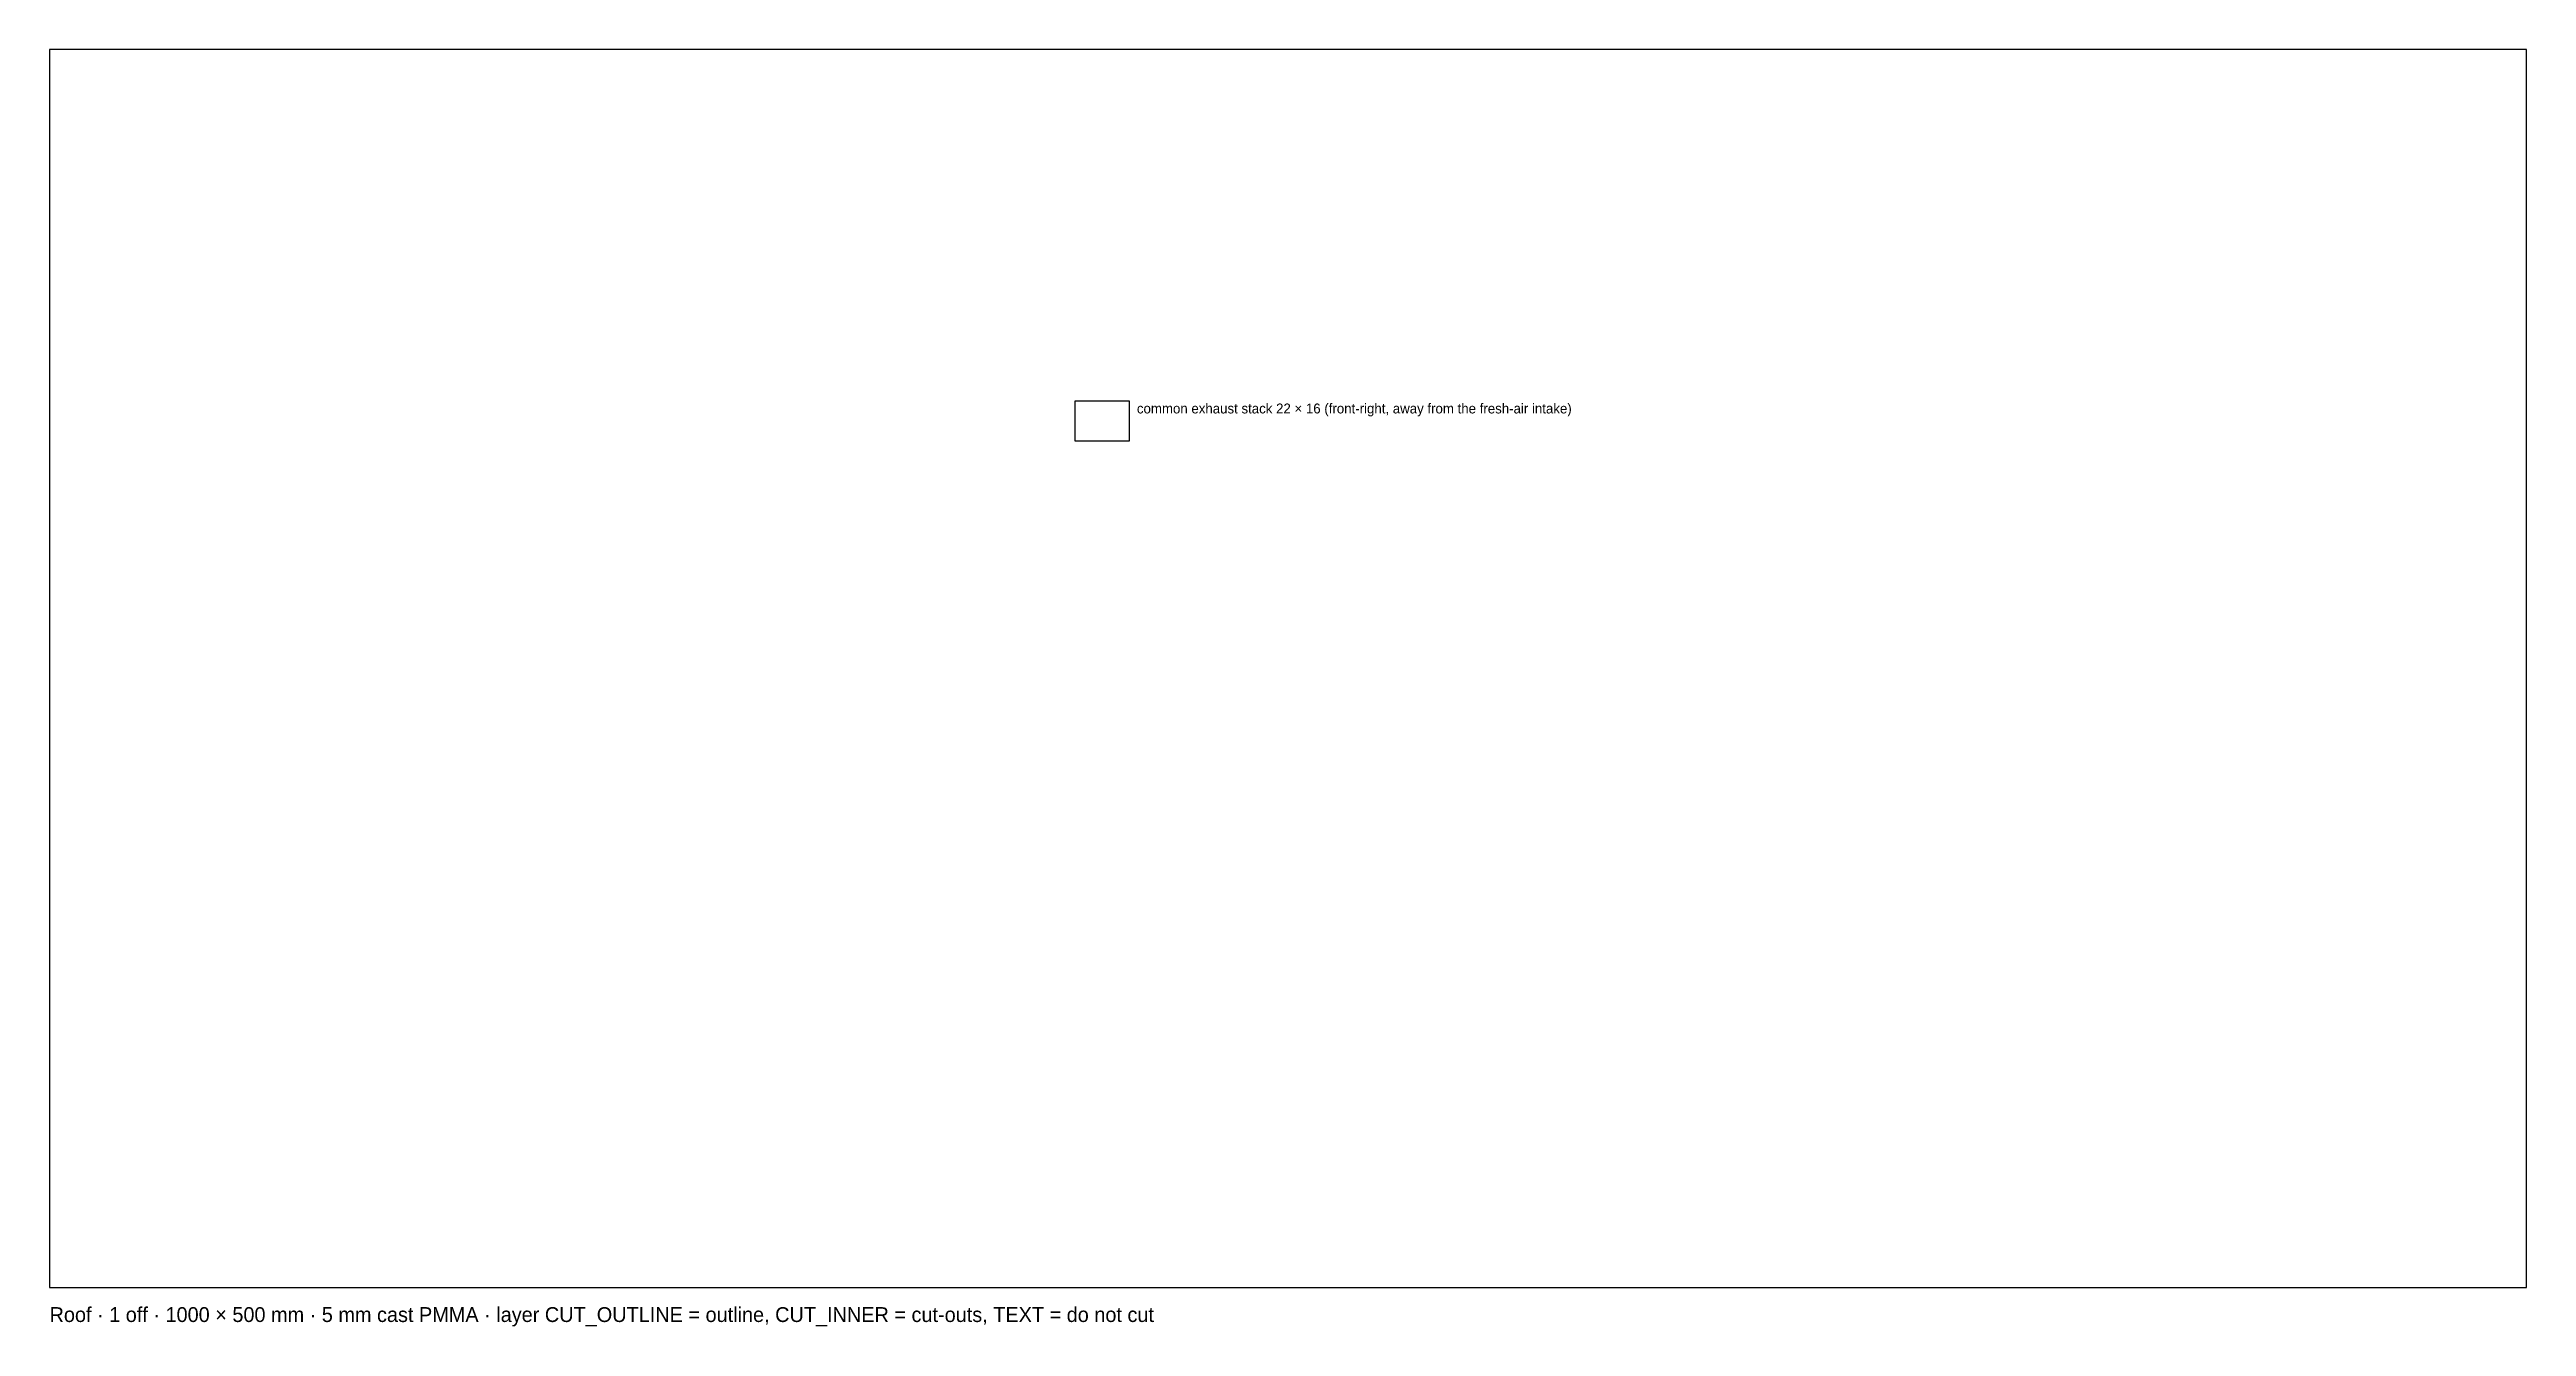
# Model space of a CAD drawing. Header units: millimetres. Extents: x 0 to 1000, y -16 to 500.
import ezdxf

# ---------------------------------------------------------------- set-up
doc = ezdxf.new("R2010")
doc.units = ezdxf.units.MM
for name, color, linetype in [('CUT_INNER', 1, 'Continuous'), ('CUT_OUTLINE', 7, 'Continuous'), ('TEXT', 5, 'Continuous')]:
    doc.layers.add(name, color=color, linetype=linetype)

msp = doc.modelspace()

# ---------------------------------------------------------------- linework, layer by layer
at = {"layer": 'CUT_INNER'}
msp.add_lwpolyline([(414, 342), (436, 342), (436, 358), (414, 358)], close=True, dxfattribs=at)
at = {"layer": 'CUT_OUTLINE'}
msp.add_lwpolyline([(0, 0), (1000, 0), (1000, 500), (0, 500)], close=True, dxfattribs=at)

# ---------------------------------------------------------------- texts
at = {"layer": 'TEXT'}
for s, height, p in [('common exhaust stack 22 × 16 (front-right, away from the fresh-air intake)', 4, (439, 353)), ('Roof · 1 off · 1000 × 500 mm · 5 mm cast PMMA · layer CUT_OUTLINE = outline, CUT_INNER = cut-outs, TEXT = do not cut', 6, (0, -14))]:
    msp.add_text(s, height=height, dxfattribs=at).set_placement(p)

doc.saveas('drawing.dxf')
